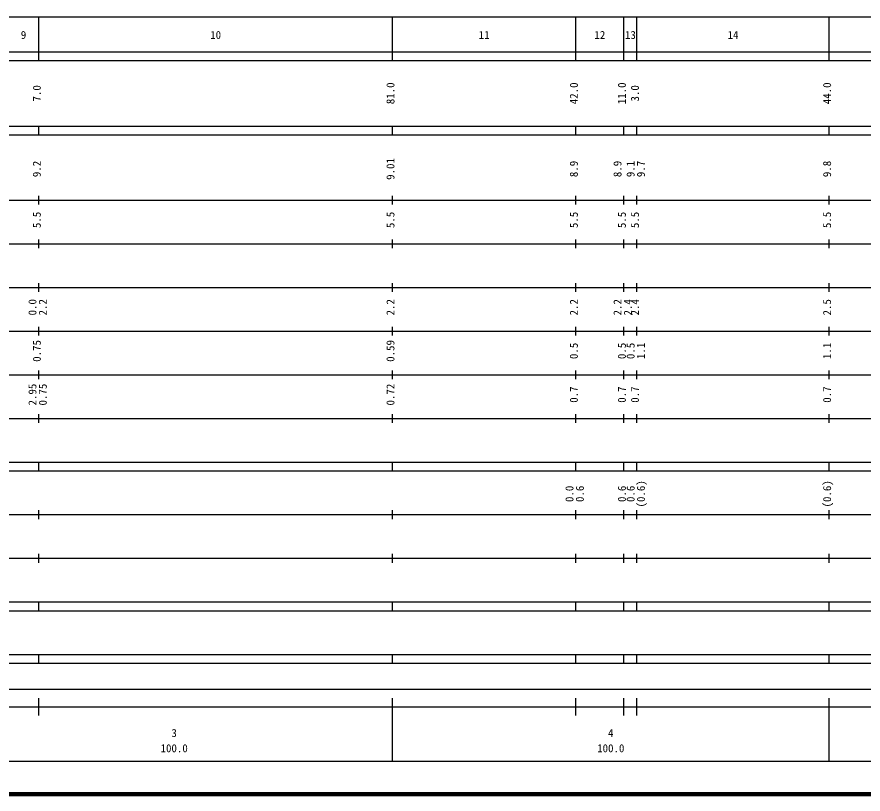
# Model space of a CAD drawing. Units: millimetres on the paper, enlarged 1000 times. Extents: x 40000 to 680000, y 20000 to 380000.
# Drawn here: x 281986 to 475784, y 20000 to 198000 of the extents above; entities that cross this region are included whole.
import ezdxf
from ezdxf.enums import TextEntityAlignment as Align

# ---------------------------------------------------------------- set-up
doc = ezdxf.new("R2010")
doc.units = ezdxf.units.MM
doc.header["$LTSCALE"] = 1000
doc.layers.add('M-TTL', color=2, linetype='Continuous', lineweight=140)
doc.layers.add('M-TTL-BAND', color=7, linetype='Continuous', lineweight=25)
doc.styles.add('ＭＳ ゴシック', font='')
doc.styles.get('ＭＳ ゴシック').set_extended_font_data('MS Gothic')

msp = doc.modelspace()

# ---------------------------------------------------------------- linework, layer by layer
at = {"layer": 'M-TTL'}
msp.add_line((40000, 20000), (680000, 20000), dxfattribs=at)
at = {"layer": 'M-TTL-BAND'}
for p, q in [((68000, 198000), (579000, 198000)), ((287000, 188000), (287000, 198000)), ((368000, 188000), (368000, 198000)), ((410000, 188000), (410000, 198000)), ((421000, 188000), (421000, 198000)), ((424000, 188000), (424000, 198000)), ((468000, 188000), (468000, 198000)), ((40000, 190000), (579000, 190000)), ((40000, 188000), (579000, 188000)), ((40000, 173000), (579000, 173000)), ((287000, 171000), (287000, 173000)), ((368000, 171000), (368000, 173000)), ((410000, 171000), (410000, 173000)), ((421000, 171000), (421000, 173000)), ((424000, 171000), (424000, 173000)), ((468000, 171000), (468000, 173000)), ((40000, 171000), (579000, 171000)), ((287000, 155000), (287000, 157000)), ((368000, 155000), (368000, 157000)), ((410000, 155000), (410000, 157000)), ((421000, 155000), (421000, 157000)), ((424000, 155000), (424000, 157000)), ((468000, 155000), (468000, 157000)), ((40000, 156000), (579000, 156000)), ((46000, 146000), (579000, 146000)), ((287000, 145000), (287000, 147000)), ((368000, 145000), (368000, 147000)), ((410000, 145000), (410000, 147000)), ((421000, 145000), (421000, 147000)), ((424000, 145000), (424000, 147000)), ((468000, 145000), (468000, 147000)), ((52000, 136000), (579000, 136000)), ((287000, 135000), (287000, 137000)), ((368000, 135000), (368000, 137000)), ((410000, 135000), (410000, 137000)), ((421000, 135000), (421000, 137000)), ((424000, 135000), (424000, 137000)), ((468000, 135000), (468000, 137000)), ((46000, 126000), (579000, 126000)), ((287000, 125000), (287000, 127000)), ((368000, 125000), (368000, 127000)), ((410000, 125000), (410000, 127000)), ((421000, 125000), (421000, 127000)), ((424000, 125000), (424000, 127000)), ((468000, 125000), (468000, 127000)), ((287000, 115000), (287000, 117000)), ((368000, 115000), (368000, 117000)), ((410000, 115000), (410000, 117000)), ((421000, 115000), (421000, 117000)), ((424000, 115000), (424000, 117000)), ((468000, 115000), (468000, 117000)), ((52000, 116000), (579000, 116000)), ((287000, 105000), (287000, 107000)), ((368000, 105000), (368000, 107000)), ((410000, 105000), (410000, 107000)), ((421000, 105000), (421000, 107000)), ((424000, 105000), (424000, 107000)), ((468000, 105000), (468000, 107000)), ((46000, 106000), (579000, 106000)), ((40000, 96000), (579000, 96000)), ((287000, 94000), (287000, 96000)), ((368000, 94000), (368000, 96000)), ((410000, 94000), (410000, 96000)), ((421000, 94000), (421000, 96000)), ((424000, 94000), (424000, 96000)), ((468000, 94000), (468000, 96000)), ((40000, 94000), (579000, 94000)), ((49000, 84000), (579000, 84000)), ((287000, 83000), (287000, 85000)), ((368000, 83000), (368000, 85000)), ((410000, 83000), (410000, 85000)), ((421000, 83000), (421000, 85000)), ((424000, 83000), (424000, 85000)), ((468000, 83000), (468000, 85000)), ((40000, 74000), (579000, 74000)), ((287000, 73000), (287000, 75000)), ((368000, 73000), (368000, 75000)), ((410000, 73000), (410000, 75000)), ((421000, 73000), (421000, 75000)), ((424000, 73000), (424000, 75000)), ((468000, 73000), (468000, 75000)), ((40000, 64000), (579000, 64000)), ((287000, 62000), (287000, 64000)), ((368000, 62000), (368000, 64000)), ((410000, 62000), (410000, 64000)), ((421000, 62000), (421000, 64000)), ((424000, 62000), (424000, 64000)), ((468000, 62000), (468000, 64000)), ((40000, 62000), (579000, 62000)), ((40000, 52000), (579000, 52000)), ((287000, 50000), (287000, 52000)), ((368000, 50000), (368000, 52000)), ((410000, 50000), (410000, 52000)), ((421000, 50000), (421000, 52000)), ((424000, 50000), (424000, 52000)), ((468000, 50000), (468000, 52000)), ((40000, 50000), (579000, 50000)), ((71000, 44000), (565000, 44000)), ((287000, 38000), (287000, 42000)), ((368000, 27500), (368000, 42000)), ((410000, 38000), (410000, 42000)), ((421000, 38000), (421000, 42000)), ((424000, 38000), (424000, 42000)), ((468000, 27500), (468000, 42000)), ((40000, 40000), (579000, 40000)), ((68000, 27500), (579000, 27500))]:
    msp.add_line(p, q, dxfattribs=at)

# ---------------------------------------------------------------- texts
at = {"layer": 'M-TTL-BAND', "style": 'ＭＳ ゴシック'}
for s, p in [('9', (283500, 192405)), ('10', (327500, 192405)), ('11', (389000, 192405)), ('12', (415500, 192405)), ('13', (422500, 192405)), ('14', (446000, 192405)), ('3', (318000, 32523)), ('4', (418000, 32523)), ('100.0', (318000, 29033)), ('100.0', (418000, 29033))]:
    msp.add_text(s, height=1833, dxfattribs=at).set_placement(p, align=Align.BOTTOM_CENTER)
for s, p in [('7.0', (288000, 180500)), ('81.0', (369000, 180500)), ('42.0', (411000, 180500)), ('11.0', (422000, 180500)), ('3.0', (425000, 180500)), ('44.0', (469000, 180500)), ('9.2', (288000, 163174)), ('9.01', (369000, 163174)), ('8.9', (411000, 163174)), ('8.9', (421000, 163174)), ('9.1', (424000, 163174)), ('9.7', (426370, 163174)), ('9.8', (469000, 163174)), ('5.5', (288000, 151500)), ('5.5', (369000, 151500)), ('5.5', (411000, 151500)), ('5.5', (422000, 151500)), ('5.5', (425000, 151500)), ('5.5', (469000, 151500)), ('0.0', (287000, 131500)), ('2.2', (289370, 131500)), ('2.2', (369000, 131500)), ('2.2', (411000, 131500)), ('2.2', (421000, 131500)), ('2.4', (423370, 131500)), ('2.4', (425000, 131500)), ('2.5', (469000, 131500)), ('0.75', (288000, 121500)), ('0.59', (369000, 121500)), ('0.5', (411000, 121500)), ('0.5', (422000, 121500)), ('0.5', (424000, 121500)), ('1.1', (426370, 121500)), ('1.1', (469000, 121500)), ('2.95', (287000, 111500)), ('0.75', (289370, 111500)), ('0.72', (369000, 111500)), ('0.7', (411000, 111500)), ('0.7', (422000, 111500)), ('0.7', (425000, 111500)), ('0.7', (469000, 111500)), ('(0.6)', (426370, 88764)), ('(0.6)', (469000, 88764)), ('0.0', (410000, 88764)), ('0.6', (412370, 88764)), ('0.6', (422000, 88764)), ('0.6', (424000, 88764))]:
    msp.add_text(s, height=1833, rotation=90, dxfattribs=at).set_placement(p, align=Align.BOTTOM_CENTER)

doc.saveas('drawing.dxf')
